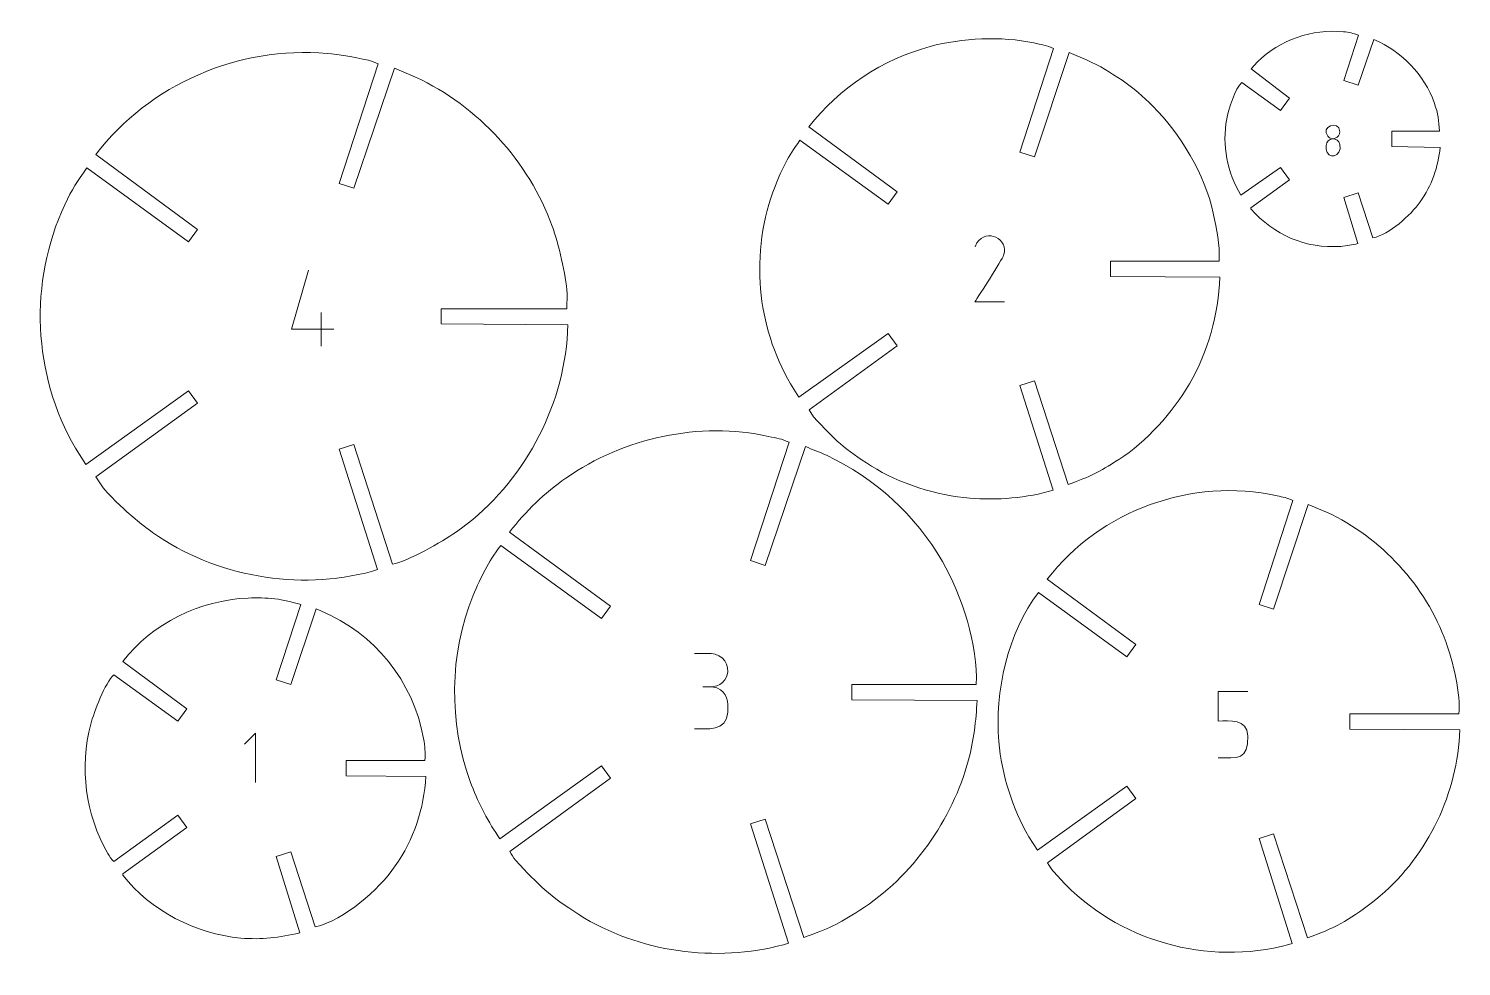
# Model space of a CAD drawing. Header units: centimetres. Extents: x -1026 to -862, y -519 to -458.
# Drawn here: x -1025.95 to -993.31, y -519.38 to -498.01 of the extents above; entities that cross this region are included whole.
import ezdxf

# ---------------------------------------------------------------- set-up
doc = ezdxf.new("R2010")
doc.units = ezdxf.units.CM
doc.header["$MEASUREMENT"] = 0
doc.layers.add('Katman 1', color=7, linetype='Continuous')

msp = doc.modelspace()

# ---------------------------------------------------------------- linework, layer by layer
at = {"layer": 'Katman 1', "color": 5, "lineweight": 0}
for points, knots in [([(-1008.06939, -506.85751), (-1007.58431, -507.3869), (-1007.35866, -507.59226), (-1006.74922, -507.98044), (-1006.74922, -507.98044), (-1006.11624, -508.38362), (-1005.25228, -508.6481), (-1004.50654, -508.712), (-1004.50654, -508.712), (-1003.90426, -508.7636), (-1003.1893, -508.70999), (-1002.61167, -508.52837), (-1002.61167, -508.52837), (-1002.61167, -508.52837), (-1003.36775, -506.14598), (-1003.36775, -506.14598), (-1003.36775, -506.14598), (-1003.36775, -506.14598), (-1003.03677, -506.03844), (-1003.03677, -506.03844), (-1003.03677, -506.03844), (-1003.03677, -506.03844), (-1002.26886, -508.40161), (-1002.26886, -508.40161), (-1002.26886, -508.40161), (-1001.7353, -508.21096), (-1001.5918, -508.13491), (-1001.1151, -507.83126), (-1001.1151, -507.83126), (-1000.48389, -507.42919), (-999.87782, -506.75375), (-999.50447, -506.10756), (-999.50447, -506.10756), (-999.07425, -505.36293), (-998.84759, -504.53184), (-998.80947, -503.67565), (-998.80947, -503.67565), (-998.80947, -503.67565), (-1001.30522, -503.65819), (-1001.30522, -503.65819), (-1001.30522, -503.65819), (-1001.30522, -503.65819), (-1001.30522, -503.31026), (-1001.30522, -503.31026), (-1001.30522, -503.31026), (-1001.30522, -503.31026), (-998.82692, -503.31026), (-998.82692, -503.31026), (-998.82692, -503.31026), (-998.8073, -502.90427), (-998.87427, -502.60646), (-998.96094, -502.21398), (-998.96094, -502.21398), (-999.15497, -501.3354), (-999.70552, -500.40758), (-1000.33846, -499.77285), (-1000.33846, -499.77285), (-1000.76696, -499.34314), (-1001.28144, -498.98399), (-1001.83129, -498.72799), (-1001.83129, -498.72799), (-1001.83129, -498.72799), (-1002.24704, -498.55564), (-1002.24704, -498.55564), (-1002.24704, -498.55564), (-1002.24704, -498.55564), (-1003.03677, -500.93003), (-1003.03677, -500.93003), (-1003.03677, -500.93003), (-1003.03677, -500.93003), (-1003.36775, -500.8225), (-1003.36775, -500.8225), (-1003.36775, -500.8225), (-1003.36775, -500.8225), (-1002.60045, -498.46214), (-1002.60045, -498.46214), (-1002.60045, -498.46214), (-1002.74693, -498.38608), (-1002.88645, -498.37149), (-1003.04923, -498.33536), (-1003.04923, -498.33536), (-1003.77829, -498.17354), (-1004.68849, -498.22222), (-1005.40785, -498.41521), (-1005.40785, -498.41521), (-1006.49283, -498.70629), (-1007.49062, -499.35818), (-1008.17598, -500.24956), (-1008.17598, -500.24956), (-1008.17598, -500.24956), (-1006.1658, -501.73166), (-1006.1658, -501.73166), (-1006.1658, -501.73166), (-1006.1658, -501.73166), (-1006.37024, -502.01315), (-1006.37024, -502.01315), (-1006.37024, -502.01315), (-1006.37024, -502.01315), (-1008.37793, -500.5546), (-1008.37793, -500.5546), (-1008.37793, -500.5546), (-1008.6689, -500.95265), (-1008.75967, -501.15174), (-1008.94702, -501.60545), (-1008.94702, -501.60545), (-1009.23215, -502.29593), (-1009.34409, -503.19937), (-1009.27737, -503.94161), (-1009.27737, -503.94161), (-1009.20926, -504.6994), (-1008.97443, -505.4484), (-1008.59422, -506.10756), (-1008.59422, -506.10756), (-1008.59422, -506.10756), (-1008.40224, -506.40999), (-1008.40224, -506.40999), (-1008.40224, -506.40999), (-1008.40224, -506.40999), (-1006.37024, -504.95521), (-1006.37024, -504.95521), (-1006.37024, -504.95521), (-1006.37024, -504.95521), (-1006.1658, -505.23674), (-1006.1658, -505.23674), (-1006.1658, -505.23674), (-1006.1658, -505.23674), (-1008.17224, -506.69452), (-1008.17224, -506.69452), (-1008.17224, -506.69452), (-1008.17224, -506.69452), (-1008.06939, -506.85751), (-1008.06939, -506.85751)], [0, 0, 0, 0, 0.02941176, 0.02941176, 0.02941176, 0.02941176, 0.05882353, 0.05882353, 0.05882353, 0.05882353, 0.08823529, 0.08823529, 0.08823529, 0.08823529, 0.11764706, 0.11764706, 0.11764706, 0.11764706, 0.14705882, 0.14705882, 0.14705882, 0.14705882, 0.17647059, 0.17647059, 0.17647059, 0.17647059, 0.20588235, 0.20588235, 0.20588235, 0.20588235, 0.23529412, 0.23529412, 0.23529412, 0.23529412, 0.26470588, 0.26470588, 0.26470588, 0.26470588, 0.29411765, 0.29411765, 0.29411765, 0.29411765, 0.32352941, 0.32352941, 0.32352941, 0.32352941, 0.35294118, 0.35294118, 0.35294118, 0.35294118, 0.38235294, 0.38235294, 0.38235294, 0.38235294, 0.41176471, 0.41176471, 0.41176471, 0.41176471, 0.44117647, 0.44117647, 0.44117647, 0.44117647, 0.47058824, 0.47058824, 0.47058824, 0.47058824, 0.5, 0.5, 0.5, 0.5, 0.52941176, 0.52941176, 0.52941176, 0.52941176, 0.55882353, 0.55882353, 0.55882353, 0.55882353, 0.58823529, 0.58823529, 0.58823529, 0.58823529, 0.61764706, 0.61764706, 0.61764706, 0.61764706, 0.64705882, 0.64705882, 0.64705882, 0.64705882, 0.67647059, 0.67647059, 0.67647059, 0.67647059, 0.70588235, 0.70588235, 0.70588235, 0.70588235, 0.73529412, 0.73529412, 0.73529412, 0.73529412, 0.76470588, 0.76470588, 0.76470588, 0.76470588, 0.79411765, 0.79411765, 0.79411765, 0.79411765, 0.82352941, 0.82352941, 0.82352941, 0.82352941, 0.85294118, 0.85294118, 0.85294118, 0.85294118, 0.88235294, 0.88235294, 0.88235294, 0.88235294, 0.91176471, 0.91176471, 0.91176471, 0.91176471, 0.94117647, 0.94117647, 0.94117647, 0.94117647, 1, 1, 1, 1]), ([(-998.10728, -502.11683), (-997.56725, -502.70836), (-996.86541, -503.03228), (-996.05534, -502.97172), (-996.05534, -502.97172), (-995.92359, -502.96187), (-995.79427, -502.93616), (-995.66515, -502.9097), (-995.66515, -502.9097), (-995.66515, -502.9097), (-995.98864, -501.85794), (-995.98864, -501.85794), (-995.98864, -501.85794), (-995.98864, -501.85794), (-995.65767, -501.75042), (-995.65767, -501.75042), (-995.65767, -501.75042), (-995.65767, -501.75042), (-995.32295, -502.77973), (-995.32295, -502.77973), (-995.32295, -502.77973), (-994.94515, -502.70342), (-994.46666, -502.26385), (-994.24524, -501.95621), (-994.24524, -501.95621), (-993.98282, -501.59162), (-993.83337, -501.15987), (-993.79084, -500.71451), (-993.79084, -500.71451), (-993.79084, -500.71451), (-994.89099, -500.69713), (-994.89099, -500.69713), (-994.89099, -500.69713), (-994.89099, -500.69713), (-994.89099, -500.34914), (-994.89099, -500.34914), (-994.89099, -500.34914), (-994.89099, -500.34914), (-993.8083, -500.34914), (-993.8083, -500.34914), (-993.8083, -500.34914), (-993.81743, -500.09848), (-993.83717, -499.95108), (-993.92112, -499.71144), (-993.92112, -499.71144), (-994.15493, -499.04405), (-994.65831, -498.53509), (-995.30113, -498.25493), (-995.30113, -498.25493), (-995.30113, -498.25493), (-995.65767, -499.29581), (-995.65767, -499.29581), (-995.65767, -499.29581), (-995.65767, -499.29581), (-995.98864, -499.18829), (-995.98864, -499.18829), (-995.98864, -499.18829), (-995.98864, -499.18829), (-995.65393, -498.15815), (-995.65393, -498.15815), (-995.65393, -498.15815), (-995.77306, -498.11348), (-995.86644, -498.09246), (-995.99488, -498.07968), (-995.99488, -498.07968), (-996.70985, -498.00857), (-997.43916, -498.26459), (-997.95395, -498.76559), (-997.95395, -498.76559), (-997.95395, -498.76559), (-998.10043, -498.92132), (-998.10043, -498.92132), (-998.10043, -498.92132), (-998.10043, -498.92132), (-997.22654, -499.59057), (-997.22654, -499.59057), (-997.22654, -499.59057), (-997.22654, -499.59057), (-997.43161, -499.87209), (-997.43161, -499.87209), (-997.43161, -499.87209), (-997.43161, -499.87209), (-998.30674, -499.23597), (-998.30674, -499.23597), (-998.30674, -499.23597), (-998.4622, -499.35524), (-998.61455, -499.8691), (-998.65206, -500.06675), (-998.65206, -500.06675), (-998.7652, -500.66298), (-998.64415, -501.28904), (-998.33105, -501.80649), (-998.33105, -501.80649), (-998.33105, -501.80649), (-997.43161, -501.17415), (-997.43161, -501.17415), (-997.43161, -501.17415), (-997.43161, -501.17415), (-997.22654, -501.45567), (-997.22654, -501.45567), (-997.22654, -501.45567), (-997.22654, -501.45567), (-998.10354, -502.09253), (-998.10354, -502.09253), (-998.10354, -502.09253), (-998.10354, -502.09253), (-998.10728, -502.11683), (-998.10728, -502.11683)], [0, 0, 0, 0, 0.03571429, 0.03571429, 0.03571429, 0.03571429, 0.07142857, 0.07142857, 0.07142857, 0.07142857, 0.10714286, 0.10714286, 0.10714286, 0.10714286, 0.14285714, 0.14285714, 0.14285714, 0.14285714, 0.17857143, 0.17857143, 0.17857143, 0.17857143, 0.21428571, 0.21428571, 0.21428571, 0.21428571, 0.25, 0.25, 0.25, 0.25, 0.28571429, 0.28571429, 0.28571429, 0.28571429, 0.32142857, 0.32142857, 0.32142857, 0.32142857, 0.35714286, 0.35714286, 0.35714286, 0.35714286, 0.39285714, 0.39285714, 0.39285714, 0.39285714, 0.42857143, 0.42857143, 0.42857143, 0.42857143, 0.46428571, 0.46428571, 0.46428571, 0.46428571, 0.5, 0.5, 0.5, 0.5, 0.53571429, 0.53571429, 0.53571429, 0.53571429, 0.57142857, 0.57142857, 0.57142857, 0.57142857, 0.60714286, 0.60714286, 0.60714286, 0.60714286, 0.64285714, 0.64285714, 0.64285714, 0.64285714, 0.67857143, 0.67857143, 0.67857143, 0.67857143, 0.71428571, 0.71428571, 0.71428571, 0.71428571, 0.75, 0.75, 0.75, 0.75, 0.78571429, 0.78571429, 0.78571429, 0.78571429, 0.82142857, 0.82142857, 0.82142857, 0.82142857, 0.85714286, 0.85714286, 0.85714286, 0.85714286, 0.89285714, 0.89285714, 0.89285714, 0.89285714, 0.92857143, 0.92857143, 0.92857143, 0.92857143, 1, 1, 1, 1]), ([(-1023.90077, -508.85054), (-1023.65307, -509.07721), (-1023.40491, -509.30219), (-1023.12923, -509.49533), (-1023.12923, -509.49533), (-1021.68888, -510.50439), (-1019.82006, -510.83398), (-1018.12155, -510.37793), (-1018.12155, -510.37793), (-1018.12155, -510.37793), (-1018.00418, -510.34082), (-1018.00418, -510.34082), (-1018.00418, -510.34082), (-1018.00418, -510.34082), (-1018.87856, -507.59333), (-1018.87856, -507.59333), (-1018.87856, -507.59333), (-1018.87856, -507.59333), (-1018.54765, -507.48581), (-1018.54765, -507.48581), (-1018.54765, -507.48581), (-1018.54765, -507.48581), (-1017.66105, -510.21441), (-1017.66105, -510.21441), (-1017.66105, -510.21441), (-1017.33632, -510.16888), (-1016.5109, -509.6934), (-1016.22786, -509.49533), (-1016.22786, -509.49533), (-1014.78828, -508.48791), (-1013.8379, -506.84121), (-1013.685, -505.09097), (-1013.685, -505.09097), (-1013.685, -505.09097), (-1013.67066, -504.75818), (-1013.67066, -504.75818), (-1013.67066, -504.75818), (-1013.67066, -504.75818), (-1016.55099, -504.74079), (-1016.55099, -504.74079), (-1016.55099, -504.74079), (-1016.55099, -504.74079), (-1016.55099, -504.39279), (-1016.55099, -504.39279), (-1016.55099, -504.39279), (-1016.55099, -504.39279), (-1013.68805, -504.39279), (-1013.68805, -504.39279), (-1013.68805, -504.39279), (-1013.68805, -504.39279), (-1013.685, -504.04249), (-1013.685, -504.04249), (-1013.685, -504.04249), (-1013.71085, -503.62103), (-1013.87902, -502.90951), (-1014.02452, -502.50908), (-1014.02452, -502.50908), (-1014.56291, -501.0274), (-1015.70743, -499.77982), (-1017.13591, -499.11384), (-1017.13591, -499.11384), (-1017.13591, -499.11384), (-1017.62115, -498.9127), (-1017.62115, -498.9127), (-1017.62115, -498.9127), (-1017.62115, -498.9127), (-1018.54746, -501.64736), (-1018.54746, -501.64736), (-1018.54746, -501.64736), (-1018.54746, -501.64736), (-1018.87844, -501.53984), (-1018.87844, -501.53984), (-1018.87844, -501.53984), (-1018.87844, -501.53984), (-1017.99271, -498.81384), (-1017.99271, -498.81384), (-1017.99271, -498.81384), (-1017.99271, -498.81384), (-1018.12155, -498.75475), (-1018.12155, -498.75475), (-1018.12155, -498.75475), (-1018.31927, -498.68829), (-1018.93373, -498.59229), (-1019.15475, -498.57318), (-1019.15475, -498.57318), (-1021.17118, -498.39886), (-1023.1942, -499.27117), (-1024.42684, -500.88069), (-1024.42684, -500.88069), (-1024.42684, -500.88069), (-1022.10569, -502.58861), (-1022.10569, -502.58861), (-1022.10569, -502.58861), (-1022.10569, -502.58861), (-1022.31026, -502.8701), (-1022.31026, -502.8701), (-1022.31026, -502.8701), (-1022.31026, -502.8701), (-1024.6293, -501.1853), (-1024.6293, -501.1853), (-1024.6293, -501.1853), (-1024.84965, -501.50171), (-1024.9626, -501.662), (-1025.13137, -502.02389), (-1025.13137, -502.02389), (-1025.95401, -503.78792), (-1025.86206, -505.88889), (-1024.8894, -507.57477), (-1024.8894, -507.57477), (-1024.8894, -507.57477), (-1024.6536, -507.9445), (-1024.6536, -507.9445), (-1024.6536, -507.9445), (-1024.6536, -507.9445), (-1022.31026, -506.26343), (-1022.31026, -506.26343), (-1022.31026, -506.26343), (-1022.31026, -506.26343), (-1022.10569, -506.54497), (-1022.10569, -506.54497), (-1022.10569, -506.54497), (-1022.10569, -506.54497), (-1024.42298, -508.22857), (-1024.42298, -508.22857), (-1024.42298, -508.22857), (-1024.42298, -508.22857), (-1024.28797, -508.43421), (-1024.28797, -508.43421), (-1024.28797, -508.43421), (-1024.20966, -508.53477), (-1023.99857, -508.76109), (-1023.90077, -508.85054)], [0, 0, 0, 0, 0.02941176, 0.02941176, 0.02941176, 0.02941176, 0.05882353, 0.05882353, 0.05882353, 0.05882353, 0.08823529, 0.08823529, 0.08823529, 0.08823529, 0.11764706, 0.11764706, 0.11764706, 0.11764706, 0.14705882, 0.14705882, 0.14705882, 0.14705882, 0.17647059, 0.17647059, 0.17647059, 0.17647059, 0.20588235, 0.20588235, 0.20588235, 0.20588235, 0.23529412, 0.23529412, 0.23529412, 0.23529412, 0.26470588, 0.26470588, 0.26470588, 0.26470588, 0.29411765, 0.29411765, 0.29411765, 0.29411765, 0.32352941, 0.32352941, 0.32352941, 0.32352941, 0.35294118, 0.35294118, 0.35294118, 0.35294118, 0.38235294, 0.38235294, 0.38235294, 0.38235294, 0.41176471, 0.41176471, 0.41176471, 0.41176471, 0.44117647, 0.44117647, 0.44117647, 0.44117647, 0.47058824, 0.47058824, 0.47058824, 0.47058824, 0.5, 0.5, 0.5, 0.5, 0.52941176, 0.52941176, 0.52941176, 0.52941176, 0.55882353, 0.55882353, 0.55882353, 0.55882353, 0.58823529, 0.58823529, 0.58823529, 0.58823529, 0.61764706, 0.61764706, 0.61764706, 0.61764706, 0.64705882, 0.64705882, 0.64705882, 0.64705882, 0.67647059, 0.67647059, 0.67647059, 0.67647059, 0.70588235, 0.70588235, 0.70588235, 0.70588235, 0.73529412, 0.73529412, 0.73529412, 0.73529412, 0.76470588, 0.76470588, 0.76470588, 0.76470588, 0.79411765, 0.79411765, 0.79411765, 0.79411765, 0.82352941, 0.82352941, 0.82352941, 0.82352941, 0.85294118, 0.85294118, 0.85294118, 0.85294118, 0.88235294, 0.88235294, 0.88235294, 0.88235294, 0.91176471, 0.91176471, 0.91176471, 0.91176471, 0.94117647, 0.94117647, 0.94117647, 0.94117647, 1, 1, 1, 1]), ([(-1014.85786, -516.96482), (-1014.32971, -517.54084), (-1014.08166, -517.77983), (-1013.4134, -518.20526), (-1013.4134, -518.20526), (-1012.06089, -519.06629), (-1010.29442, -519.3048), (-1008.75153, -518.89039), (-1008.75153, -518.89039), (-1008.75153, -518.89039), (-1008.63641, -518.85414), (-1008.63641, -518.85414), (-1008.63641, -518.85414), (-1008.63641, -518.85414), (-1009.50187, -516.13418), (-1009.50187, -516.13418), (-1009.50187, -516.13418), (-1009.50187, -516.13418), (-1009.1709, -516.02666), (-1009.1709, -516.02666), (-1009.1709, -516.02666), (-1009.1709, -516.02666), (-1008.29327, -518.72784), (-1008.29327, -518.72784), (-1008.29327, -518.72784), (-1007.73093, -518.52785), (-1007.52001, -518.42612), (-1007.01617, -518.1057), (-1007.01617, -518.1057), (-1005.81691, -517.34303), (-1004.90325, -516.04537), (-1004.53769, -514.67685), (-1004.53769, -514.67685), (-1004.41874, -514.23156), (-1004.36345, -513.78541), (-1004.34278, -513.32643), (-1004.34278, -513.32643), (-1004.34278, -513.32643), (-1007.19412, -513.30904), (-1007.19412, -513.30904), (-1007.19412, -513.30904), (-1007.19412, -513.30904), (-1007.19412, -512.9611), (-1007.19412, -512.9611), (-1007.19412, -512.9611), (-1007.19412, -512.9611), (-1004.36036, -512.9611), (-1004.36036, -512.9611), (-1004.36036, -512.9611), (-1004.31051, -512.07933), (-1004.69548, -510.91607), (-1005.13333, -510.15565), (-1005.13333, -510.15565), (-1005.73708, -509.10711), (-1006.67911, -508.24581), (-1007.7753, -507.73445), (-1007.7753, -507.73445), (-1007.93165, -507.66152), (-1008.09548, -507.60197), (-1008.255, -507.53599), (-1008.255, -507.53599), (-1008.255, -507.53599), (-1009.1709, -510.24335), (-1009.1709, -510.24335), (-1009.1709, -510.24335), (-1009.1709, -510.24335), (-1009.50181, -510.13582), (-1009.50181, -510.13582), (-1009.50181, -510.13582), (-1009.50181, -510.13582), (-1008.62519, -507.43775), (-1008.62519, -507.43775), (-1008.62519, -507.43775), (-1008.80568, -507.3544), (-1008.89971, -507.34652), (-1009.0956, -507.30312), (-1009.0956, -507.30312), (-1010.6635, -506.95574), (-1012.39992, -507.33708), (-1013.71041, -508.25404), (-1013.71041, -508.25404), (-1014.19619, -508.59394), (-1014.63452, -509.01255), (-1014.99431, -509.48309), (-1014.99431, -509.48309), (-1014.99431, -509.48309), (-1012.69665, -511.17394), (-1012.69665, -511.17394), (-1012.69665, -511.17394), (-1012.69665, -511.17394), (-1012.90122, -511.45549), (-1012.90122, -511.45549), (-1012.90122, -511.45549), (-1012.90122, -511.45549), (-1015.19676, -509.78764), (-1015.19676, -509.78764), (-1015.19676, -509.78764), (-1015.50061, -510.20159), (-1015.63276, -510.47011), (-1015.8288, -510.94264), (-1015.8288, -510.94264), (-1016.37318, -512.25475), (-1016.37779, -513.84243), (-1015.89256, -515.17272), (-1015.89256, -515.17272), (-1015.72555, -515.6306), (-1015.52341, -516.0038), (-1015.26339, -516.41177), (-1015.26339, -516.41177), (-1015.26339, -516.41177), (-1015.22088, -516.47851), (-1015.22088, -516.47851), (-1015.22088, -516.47851), (-1015.22088, -516.47851), (-1012.90116, -514.81463), (-1012.90116, -514.81463), (-1012.90116, -514.81463), (-1012.90116, -514.81463), (-1012.69659, -515.09615), (-1012.69659, -515.09615), (-1012.69659, -515.09615), (-1012.69659, -515.09615), (-1014.99032, -516.7626), (-1014.99032, -516.7626), (-1014.99032, -516.7626), (-1014.95655, -516.83864), (-1014.90855, -516.89863), (-1014.85786, -516.96482)], [0, 0, 0, 0, 0.03030303, 0.03030303, 0.03030303, 0.03030303, 0.06060606, 0.06060606, 0.06060606, 0.06060606, 0.09090909, 0.09090909, 0.09090909, 0.09090909, 0.12121212, 0.12121212, 0.12121212, 0.12121212, 0.15151515, 0.15151515, 0.15151515, 0.15151515, 0.18181818, 0.18181818, 0.18181818, 0.18181818, 0.21212121, 0.21212121, 0.21212121, 0.21212121, 0.24242424, 0.24242424, 0.24242424, 0.24242424, 0.27272727, 0.27272727, 0.27272727, 0.27272727, 0.3030303, 0.3030303, 0.3030303, 0.3030303, 0.33333333, 0.33333333, 0.33333333, 0.33333333, 0.36363636, 0.36363636, 0.36363636, 0.36363636, 0.39393939, 0.39393939, 0.39393939, 0.39393939, 0.42424242, 0.42424242, 0.42424242, 0.42424242, 0.45454545, 0.45454545, 0.45454545, 0.45454545, 0.48484848, 0.48484848, 0.48484848, 0.48484848, 0.51515152, 0.51515152, 0.51515152, 0.51515152, 0.54545455, 0.54545455, 0.54545455, 0.54545455, 0.57575758, 0.57575758, 0.57575758, 0.57575758, 0.60606061, 0.60606061, 0.60606061, 0.60606061, 0.63636364, 0.63636364, 0.63636364, 0.63636364, 0.66666667, 0.66666667, 0.66666667, 0.66666667, 0.6969697, 0.6969697, 0.6969697, 0.6969697, 0.72727273, 0.72727273, 0.72727273, 0.72727273, 0.75757576, 0.75757576, 0.75757576, 0.75757576, 0.78787879, 0.78787879, 0.78787879, 0.78787879, 0.81818182, 0.81818182, 0.81818182, 0.81818182, 0.84848485, 0.84848485, 0.84848485, 0.84848485, 0.87878788, 0.87878788, 0.87878788, 0.87878788, 0.90909091, 0.90909091, 0.90909091, 0.90909091, 0.93939394, 0.93939394, 0.93939394, 0.93939394, 1, 1, 1, 1]), ([(-1002.44853, -517.38913), (-1001.14931, -518.81035), (-999.09366, -519.38461), (-997.23933, -518.88717), (-997.23933, -518.88717), (-997.23933, -518.88717), (-997.15955, -518.86204), (-997.15955, -518.86204), (-997.15955, -518.86204), (-997.15955, -518.86204), (-997.91775, -516.47186), (-997.91775, -516.47186), (-997.91775, -516.47186), (-997.91775, -516.47186), (-997.58683, -516.36431), (-997.58683, -516.36431), (-997.58683, -516.36431), (-997.58683, -516.36431), (-996.81673, -518.73531), (-996.81673, -518.73531), (-996.81673, -518.73531), (-996.22663, -518.53504), (-995.85772, -518.32534), (-995.36379, -517.94675), (-995.36379, -517.94675), (-994.21935, -517.06956), (-993.48428, -515.69462), (-993.35734, -514.26091), (-993.35734, -514.26091), (-993.35734, -514.26091), (-993.3455, -513.99376), (-993.3455, -513.99376), (-993.3455, -513.99376), (-993.3455, -513.99376), (-995.84997, -513.97631), (-995.84997, -513.97631), (-995.84997, -513.97631), (-995.84997, -513.97631), (-995.84997, -513.62831), (-995.84997, -513.62831), (-995.84997, -513.62831), (-995.84997, -513.62831), (-993.36295, -513.62831), (-993.36295, -513.62831), (-993.36295, -513.62831), (-993.30735, -513.21886), (-993.51127, -512.39693), (-993.65466, -512.00153), (-993.65466, -512.00153), (-994.12474, -510.70527), (-995.12671, -509.61239), (-996.37667, -509.03077), (-996.37667, -509.03077), (-996.37667, -509.03077), (-996.79429, -508.85817), (-996.79429, -508.85817), (-996.79429, -508.85817), (-996.79429, -508.85817), (-997.58683, -511.24034), (-997.58683, -511.24034), (-997.58683, -511.24034), (-997.58683, -511.24034), (-997.91775, -511.13282), (-997.91775, -511.13282), (-997.91775, -511.13282), (-997.91775, -511.13282), (-997.14833, -508.76424), (-997.14833, -508.76424), (-997.14833, -508.76424), (-997.27468, -508.69881), (-997.36861, -508.68821), (-997.50798, -508.65716), (-997.50798, -508.65716), (-999.43342, -508.22821), (-1001.54185, -508.99093), (-1002.74205, -510.55801), (-1002.74205, -510.55801), (-1002.74205, -510.55801), (-1000.72496, -512.04497), (-1000.72496, -512.04497), (-1000.72496, -512.04497), (-1000.72496, -512.04497), (-1000.92947, -512.32652), (-1000.92947, -512.32652), (-1000.92947, -512.32652), (-1000.92947, -512.32652), (-1002.94375, -510.86312), (-1002.94375, -510.86312), (-1002.94375, -510.86312), (-1003.63851, -511.75164), (-1003.94517, -513.14899), (-1003.84644, -514.26091), (-1003.84644, -514.26091), (-1003.77908, -515.01952), (-1003.54269, -515.77479), (-1003.16135, -516.43431), (-1003.16135, -516.43431), (-1003.16135, -516.43431), (-1002.96794, -516.73764), (-1002.96794, -516.73764), (-1002.96794, -516.73764), (-1002.96794, -516.73764), (-1000.92953, -515.27817), (-1000.92953, -515.27817), (-1000.92953, -515.27817), (-1000.92953, -515.27817), (-1000.72502, -515.55968), (-1000.72502, -515.55968), (-1000.72502, -515.55968), (-1000.72502, -515.55968), (-1002.73831, -517.02247), (-1002.73831, -517.02247), (-1002.73831, -517.02247), (-1002.62616, -517.19999), (-1002.5919, -517.23303), (-1002.44853, -517.38913)], [0, 0, 0, 0, 0.03333333, 0.03333333, 0.03333333, 0.03333333, 0.06666667, 0.06666667, 0.06666667, 0.06666667, 0.1, 0.1, 0.1, 0.1, 0.13333333, 0.13333333, 0.13333333, 0.13333333, 0.16666667, 0.16666667, 0.16666667, 0.16666667, 0.2, 0.2, 0.2, 0.2, 0.23333333, 0.23333333, 0.23333333, 0.23333333, 0.26666667, 0.26666667, 0.26666667, 0.26666667, 0.3, 0.3, 0.3, 0.3, 0.33333333, 0.33333333, 0.33333333, 0.33333333, 0.36666667, 0.36666667, 0.36666667, 0.36666667, 0.4, 0.4, 0.4, 0.4, 0.43333333, 0.43333333, 0.43333333, 0.43333333, 0.46666667, 0.46666667, 0.46666667, 0.46666667, 0.5, 0.5, 0.5, 0.5, 0.53333333, 0.53333333, 0.53333333, 0.53333333, 0.56666667, 0.56666667, 0.56666667, 0.56666667, 0.6, 0.6, 0.6, 0.6, 0.63333333, 0.63333333, 0.63333333, 0.63333333, 0.66666667, 0.66666667, 0.66666667, 0.66666667, 0.7, 0.7, 0.7, 0.7, 0.73333333, 0.73333333, 0.73333333, 0.73333333, 0.76666667, 0.76666667, 0.76666667, 0.76666667, 0.8, 0.8, 0.8, 0.8, 0.83333333, 0.83333333, 0.83333333, 0.83333333, 0.86666667, 0.86666667, 0.86666667, 0.86666667, 0.9, 0.9, 0.9, 0.9, 0.93333333, 0.93333333, 0.93333333, 0.93333333, 1, 1, 1, 1]), ([(-1023.8094, -517.30215), (-1023.18445, -518.11694), (-1022.13865, -518.64875), (-1021.1223, -518.73889), (-1021.1223, -518.73889), (-1020.63376, -518.78222), (-1020.25115, -518.72586), (-1019.77783, -518.62158), (-1019.77783, -518.62158), (-1019.77783, -518.62158), (-1020.31263, -516.8816), (-1020.31263, -516.8816), (-1020.31263, -516.8816), (-1020.31263, -516.8816), (-1019.98165, -516.77408), (-1019.98165, -516.77408), (-1019.98165, -516.77408), (-1019.98165, -516.77408), (-1019.42503, -518.48693), (-1019.42503, -518.48693), (-1019.42503, -518.48693), (-1018.75397, -518.31809), (-1017.99174, -517.65622), (-1017.59997, -517.0964), (-1017.59997, -517.0964), (-1017.18311, -516.50074), (-1016.93946, -515.78433), (-1016.9056, -515.05885), (-1016.9056, -515.05885), (-1016.9056, -515.05885), (-1018.72069, -515.0414), (-1018.72069, -515.0414), (-1018.72069, -515.0414), (-1018.72069, -515.0414), (-1018.72069, -514.69347), (-1018.72069, -514.69347), (-1018.72069, -514.69347), (-1018.72069, -514.69347), (-1016.92306, -514.69347), (-1016.92306, -514.69347), (-1016.92306, -514.69347), (-1016.91113, -514.50785), (-1016.9233, -514.37656), (-1016.95609, -514.19238), (-1016.95609, -514.19238), (-1017.18796, -512.88999), (-1018.07566, -511.78829), (-1019.29538, -511.28127), (-1019.29538, -511.28127), (-1019.29538, -511.28127), (-1019.40259, -511.23645), (-1019.40259, -511.23645), (-1019.40259, -511.23645), (-1019.40259, -511.23645), (-1019.98165, -512.96072), (-1019.98165, -512.96072), (-1019.98165, -512.96072), (-1019.98165, -512.96072), (-1020.31263, -512.85314), (-1020.31263, -512.85314), (-1020.31263, -512.85314), (-1020.31263, -512.85314), (-1019.75539, -511.13871), (-1019.75539, -511.13871), (-1019.75539, -511.13871), (-1020.14919, -511.00803), (-1020.53662, -510.96985), (-1020.95028, -510.98782), (-1020.95028, -510.98782), (-1022.04413, -511.03533), (-1023.1344, -511.56008), (-1023.81002, -512.43246), (-1023.81002, -512.43246), (-1023.81002, -512.43246), (-1022.3496, -513.51478), (-1022.3496, -513.51478), (-1022.3496, -513.51478), (-1022.3496, -513.51478), (-1022.55405, -513.79627), (-1022.55405, -513.79627), (-1022.55405, -513.79627), (-1022.55405, -513.79627), (-1024.00948, -512.73894), (-1024.00948, -512.73894), (-1024.00948, -512.73894), (-1024.21104, -512.90893), (-1024.46665, -513.59479), (-1024.53805, -513.86122), (-1024.53805, -513.86122), (-1024.80211, -514.84663), (-1024.65873, -515.92712), (-1024.14911, -516.81055), (-1024.14911, -516.81055), (-1024.10926, -516.87962), (-1024.06894, -516.94342), (-1024.00948, -516.99598), (-1024.00948, -516.99598), (-1024.00948, -516.99598), (-1022.55405, -515.93847), (-1022.55405, -515.93847), (-1022.55405, -515.93847), (-1022.55405, -515.93847), (-1022.3496, -516.21996), (-1022.3496, -516.21996), (-1022.3496, -516.21996), (-1022.3496, -516.21996), (-1023.80566, -517.27784), (-1023.80566, -517.27784), (-1023.80566, -517.27784), (-1023.80566, -517.27784), (-1023.8094, -517.30215), (-1023.8094, -517.30215)], [0, 0, 0, 0, 0.03448276, 0.03448276, 0.03448276, 0.03448276, 0.06896552, 0.06896552, 0.06896552, 0.06896552, 0.10344828, 0.10344828, 0.10344828, 0.10344828, 0.13793103, 0.13793103, 0.13793103, 0.13793103, 0.17241379, 0.17241379, 0.17241379, 0.17241379, 0.20689655, 0.20689655, 0.20689655, 0.20689655, 0.24137931, 0.24137931, 0.24137931, 0.24137931, 0.27586207, 0.27586207, 0.27586207, 0.27586207, 0.31034483, 0.31034483, 0.31034483, 0.31034483, 0.34482759, 0.34482759, 0.34482759, 0.34482759, 0.37931034, 0.37931034, 0.37931034, 0.37931034, 0.4137931, 0.4137931, 0.4137931, 0.4137931, 0.44827586, 0.44827586, 0.44827586, 0.44827586, 0.48275862, 0.48275862, 0.48275862, 0.48275862, 0.51724138, 0.51724138, 0.51724138, 0.51724138, 0.55172414, 0.55172414, 0.55172414, 0.55172414, 0.5862069, 0.5862069, 0.5862069, 0.5862069, 0.62068966, 0.62068966, 0.62068966, 0.62068966, 0.65517241, 0.65517241, 0.65517241, 0.65517241, 0.68965517, 0.68965517, 0.68965517, 0.68965517, 0.72413793, 0.72413793, 0.72413793, 0.72413793, 0.75862069, 0.75862069, 0.75862069, 0.75862069, 0.79310345, 0.79310345, 0.79310345, 0.79310345, 0.82758621, 0.82758621, 0.82758621, 0.82758621, 0.86206897, 0.86206897, 0.86206897, 0.86206897, 0.89655172, 0.89655172, 0.89655172, 0.89655172, 0.93103448, 0.93103448, 0.93103448, 0.93103448, 1, 1, 1, 1])]:
    msp.add_open_spline(points, degree=3, knots=knots, dxfattribs=at)
at = {"layer": 'Katman 1', "color": 1, "lineweight": 0}
for points, knots in [([(-996.07333, -500.36088), (-996.0999, -500.06052), (-996.52634, -500.25621), (-996.3507, -500.46224), (-996.3507, -500.46224), (-996.25192, -500.57811), (-996.08542, -500.49819), (-996.07333, -500.36088)], [0, 0, 0, 0, 0.33333333, 0.33333333, 0.33333333, 0.33333333, 1, 1, 1, 1]), ([(-996.38748, -500.75384), (-996.36588, -500.99898), (-996.0199, -500.953), (-996.07582, -500.64729), (-996.07582, -500.64729), (-996.10972, -500.46193), (-996.37944, -500.49277), (-996.38748, -500.67555), (-996.38748, -500.67555), (-996.38748, -500.67555), (-996.38748, -500.75384), (-996.38748, -500.75384)], [0, 0, 0, 0, 0.25, 0.25, 0.25, 0.25, 0.5, 0.5, 0.5, 0.5, 1, 1, 1, 1]), ([(-1003.71846, -504.23846), (-1003.71846, -504.23846), (-1004.38977, -504.23846), (-1004.38977, -504.23846), (-1004.38977, -504.23846), (-1004.29757, -504.08999), (-1003.77866, -503.289), (-1003.73779, -503.17559), (-1003.73779, -503.17559), (-1003.60153, -502.7975), (-1004.13424, -502.54945), (-1004.34489, -502.89491), (-1004.34489, -502.89491), (-1004.34489, -502.89491), (-1004.38915, -502.9795), (-1004.38915, -502.9795)], [0, 0, 0, 0, 0.2, 0.2, 0.2, 0.2, 0.4, 0.4, 0.4, 0.4, 0.6, 0.6, 0.6, 0.6, 1, 1, 1, 1]), ([(-1019.00286, -504.85997), (-1019.00286, -504.85997), (-1019.96507, -504.85997), (-1019.96507, -504.85997), (-1019.96507, -504.85997), (-1019.96507, -504.85997), (-1019.58073, -503.51224), (-1019.58073, -503.51224)], [0, 0, 0, 0, 0.33333333, 0.33333333, 0.33333333, 0.33333333, 1, 1, 1, 1]), ([(-1010.78476, -513.96722), (-1010.52024, -513.96722), (-1010.04305, -514.04649), (-1010.02251, -513.58663), (-1010.02251, -513.58663), (-1010.01247, -513.36185), (-1010.02705, -513.1296), (-1010.27059, -513.0391), (-1010.27059, -513.0391), (-1010.37204, -513.0014), (-1010.48902, -513.01522), (-1010.59446, -513.01522), (-1010.59446, -513.01522), (-1010.36421, -513.01522), (-1010.14161, -513.02378), (-1010.04632, -512.76671), (-1010.04632, -512.76671), (-1009.95291, -512.5147), (-1010.14638, -512.26449), (-1010.4036, -512.25304), (-1010.4036, -512.25304), (-1010.4036, -512.25304), (-1010.78476, -512.25304), (-1010.78476, -512.25304)], [0, 0, 0, 0, 0.14285714, 0.14285714, 0.14285714, 0.14285714, 0.28571429, 0.28571429, 0.28571429, 0.28571429, 0.42857143, 0.42857143, 0.42857143, 0.42857143, 0.57142857, 0.57142857, 0.57142857, 0.57142857, 0.71428571, 0.71428571, 0.71428571, 0.71428571, 1, 1, 1, 1]), ([(-998.84669, -514.63375), (-998.42682, -514.63375), (-998.14718, -514.68479), (-998.17289, -514.12887), (-998.17289, -514.12887), (-998.19128, -513.73125), (-998.58327, -513.79259), (-998.84669, -513.79259), (-998.84669, -513.79259), (-998.84669, -513.79259), (-998.84669, -513.11736), (-998.84669, -513.11736), (-998.84669, -513.11736), (-998.84669, -513.11736), (-998.17289, -513.11736), (-998.17289, -513.11736)], [0, 0, 0, 0, 0.2, 0.2, 0.2, 0.2, 0.4, 0.4, 0.4, 0.4, 0.6, 0.6, 0.6, 0.6, 1, 1, 1, 1]), ([(-1020.78673, -515.19011), (-1020.78673, -515.19011), (-1020.78673, -514.07057), (-1020.78673, -514.07057), (-1020.78673, -514.07057), (-1020.78673, -514.07057), (-1021.03542, -514.31952), (-1021.03542, -514.31952)], [0, 0, 0, 0, 0.33333333, 0.33333333, 0.33333333, 0.33333333, 1, 1, 1, 1])]:
    msp.add_open_spline(points, degree=3, knots=knots, dxfattribs=at)
msp.add_open_spline([(-1019.29126, -505.24522), (-1019.29126, -505.24522), (-1019.29126, -504.47557), (-1019.29126, -504.47557)], degree=3, dxfattribs=at)

doc.saveas('drawing.dxf')
